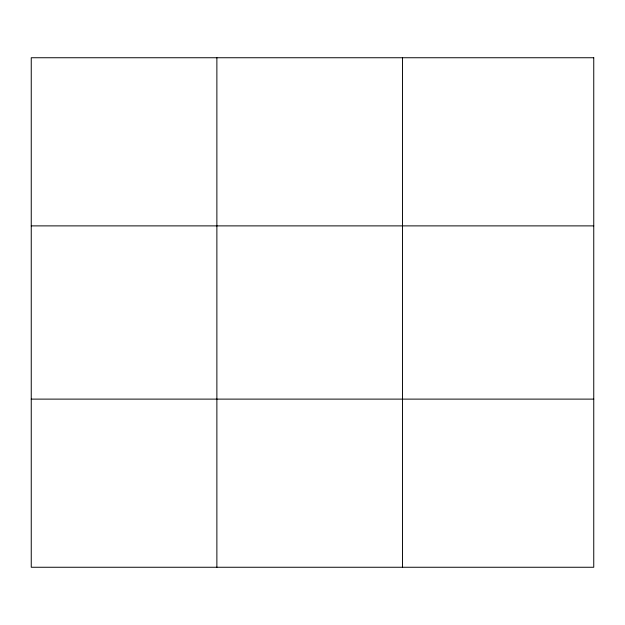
<?xml version="1.0" encoding="UTF-8"?>
<svg xmlns="http://www.w3.org/2000/svg" width="625" height="625" viewBox="0 0 625 625"><rect width="100%" height="100%" fill="white"/><g stroke="black" fill="none" stroke-linecap="round" stroke-linejoin="round"><path stroke-width="0.94" d="M216.875 57.742L216.875 567.258M402.5 57.742L402.5 567.258M31.25 225.883L593.75 225.883M31.25 399.117L593.75 399.117M593.75 57.742L593.75 567.258L31.25 567.258L31.25 57.742L593.75 57.742"/></g></svg>
